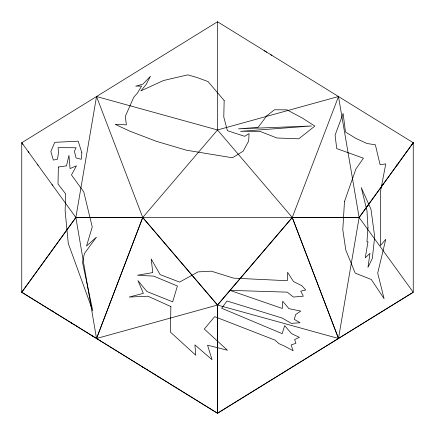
<?xml version="1.0" encoding="UTF-8"?>
<svg xmlns="http://www.w3.org/2000/svg" width="435" height="435" viewBox="0 0 435 435"><rect width="100%" height="100%" fill="white"/><g stroke="black" fill="none" stroke-linecap="round" stroke-linejoin="round"><path stroke-width="0.65" d="M338.501 96.548L292.255 217.5L217.505 305.038L217.5 413.245L21.755 292.255L21.761 142.74L217.516 21.755L413.25 142.745L413.245 292.26L217.495 413.239L413.25 292.255L359.136 217.5L338.468 96.521L217.511 129.962L96.532 96.516L75.864 217.505L96.526 338.495L217.505 305.038L338.484 338.479L359.136 217.5L413.239 142.734L412.043 144.366M96.532 96.516L142.745 217.5L96.537 338.484L142.718 217.505L217.511 129.962L217.538 21.75M22.957 144.366L21.766 142.718L75.864 217.505L142.745 217.522L217.505 305.038L217.522 413.25L21.75 292.255L75.864 217.505L359.136 217.5L413.239 142.734M367.488 205.962L368.282 204.863M382.207 185.614L383.001 184.511M396.927 165.262L397.721 164.164M406.072 152.614L406.872 151.516M21.755 292.26L75.864 217.505M359.136 217.5L292.255 217.522L217.505 305.038L142.718 217.505M281.684 373.573L282.081 373.322M396.905 164.24L398.003 164.892M56.512 313.744L56.871 313.967M76.419 326.049L76.772 326.266M97.016 338.778L98.457 339.664M146.753 369.516L147.112 369.734M158.84 376.982L159.199 377.205M264.143 50.596L266.671 52.162M270.804 54.712L271.864 55.37M143.207 367.319L142.142 366.661L142.49 366.879M155.295 374.791L154.229 374.133L154.577 374.35M52.967 311.552L51.906 310.894L52.249 311.112M71.813 323.2L70.753 322.542L70.987 322.688M72.471 323.607L72.868 323.852M91.312 335.249L92.057 335.711M92.867 336.212L93.471 336.587M100.512 340.937L100.322 340.817M92.399 335.923L92.753 336.141M71.802 323.194L72.15 323.412M217.511 129.962L292.276 217.505L338.495 338.463L292.255 217.522M28.134 151.516L28.927 152.614M37.279 164.164L38.073 165.267M51.999 184.511L52.793 185.614M170.873 306.561L170.433 332.112L195.755 355.21L194.923 344.906L212.041 359.707L207.555 345.183L227.451 350.235L204.281 329.029L214.672 316.647L275.05 340.148L278.917 343.623L284.642 346.173L293.168 350.768L291.129 344.988L295.909 343.264L294.625 339.534L299.405 337.364L291.526 333.607L284.637 325.63L282.19 333.667L221.654 308.236L226.999 301.004L282.087 318.012L291.358 323.379L300.014 322.748L294.299 319.377L295.675 314.538L300.754 311.096L288.954 308.671L282.728 301.248L282.277 308.464L229.897 290.352L287.263 292.151L293.386 297.051L303.32 296.208L300.748 291.135L305.691 289.998L301.939 285.773L293.467 281.527L287.6 272.326L287.252 280.711L233.513 278.134L211.274 271.163L198.072 271.891L179.59 282.097L160.102 274.605L151.179 258.939L152.799 272.587L137.514 275.23L153.707 276.133L177.409 286.018L172.673 301.841L146.894 291.51L137.939 280.629L143.365 293.342L129.184 297.051L147.933 296.208L170.873 306.561M58.366 167.029L58.007 184.043L65.723 193.977L65.109 210.649L68.29 243.502L92.796 310.943L82.536 262.463L84.45 253.431L96.429 237.146L86.505 246.052L92.247 226.994L83.776 191.922L71.465 174.919L76.484 165.8L70.051 168.584L68.953 155.387L66.49 165.849L58.366 167.029M224.161 100.528L223.786 116.999L227.364 130.647L244.633 136.313L249.07 133.567L248.662 141.027L243.181 151.146L232.464 157.774L186.452 150.211L156.208 141.266L129.331 130.968L115.188 124.334L126.362 124.85L125.323 116.362L133.801 97.184L137.531 92.954L141.592 86.048L135.698 86.184L142.957 84.096L150.418 76.277L146.1 84.559L140.858 90.899L163.587 80.475L187.779 74.864L196.821 77.441L208.039 81.562L224.161 100.528M344.471 201.612L342.791 229.702L345.814 250.136L355.216 273.126L371.327 279.509L384.083 298.666L377.705 273.126L385.763 239.283L380.391 245.666L380.391 192.031L385.763 163.935L380.054 164.577L375.356 144.779L366.961 143.506L355.884 138.395L345.477 132.012L343.128 113.491L335.07 135.203L336.75 148.612L363.437 158.188L355.884 169.046L344.471 201.612M367.972 227.467L366.961 241.838L367.972 241.838L365.286 257.797L369.984 253.328L367.972 267.378L372.333 258.439L374.682 236.727L370.99 209.273L361.257 187.561L366.961 210.551L367.972 227.467M81.845 152.772L81.28 159.286L76.049 157.9L74.385 151.217L76.092 147.742L58.089 147.666L58.497 152.614L57.496 159.259L53.342 160.085L50.851 151.538L54.756 142.332L78.213 141.185L81.845 152.772M266.747 115.868L258.124 127.341L238.462 128.858L311.514 125.981L240.577 131.332L259.978 131.348L276.883 137.977L298.796 138.814L314.837 126.079L302.227 118.01L287.035 109.865L274.431 109.767L266.747 115.868"/></g></svg>
